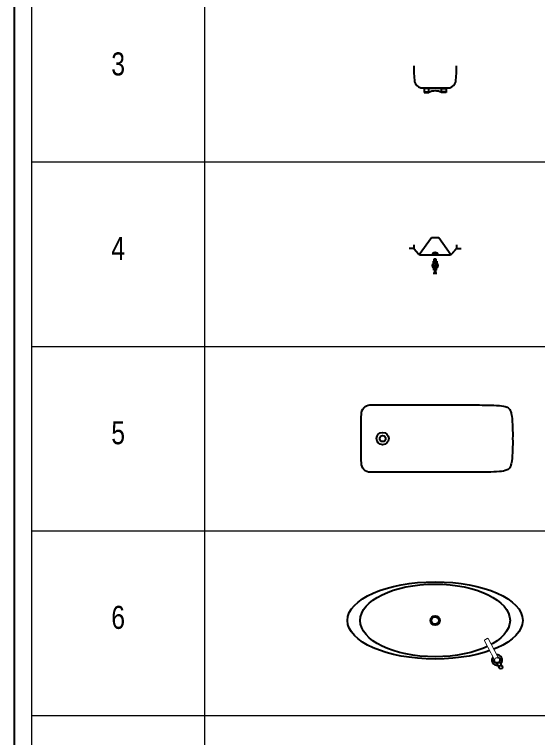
# Model space of a CAD drawing. Header units: millimetres. Extents: x 21129 to 2803301, y -510327 to 166837.
# Drawn here: x 358625 to 363164, y -186984 to -180713 of the extents above; entities that cross this region are included whole.
import ezdxf
from ezdxf.enums import TextEntityAlignment as Align

# ---------------------------------------------------------------- set-up
doc = ezdxf.new("R2010")
doc.units = ezdxf.units.MM
doc.set_wipeout_variables(frame=1)
doc.layers.add('....03_TNT_A_THIN', color=251, linetype='Continuous', lineweight=13, transparency=0.5)
doc.layers.add('...8_TNT_LINE_FUNITURE', color=27, linetype='Continuous', lineweight=0, transparency=0.5)
doc.layers.add('....10_TNT_A_COTE', color=14, linetype='Continuous')
doc.layers.add('....20_TNT_N_TEXT', color=9, linetype='Continuous')
doc.layers.add('....12_TNT_F_FURNITURE', color=27, linetype='Continuous', transparency=0.5)

# ---------------------------------------------------------------- blocks, each defined once
blk = doc.blocks.new('*U270')
at = {"color": 27}
blk.add_wipeout([(-170.6, 0), (52, 0), (163.4, 0), (166.8, 0), (168.6, 0), (169, 0), (169.2, 0.1), (169.4, 0.9), (169.9, 4.2), (170.5, 7.5), (171, 10.8), (171.6, 14.1), (172.1, 17.3), (172.6, 20.6), (173.1, 23.9), (173.6, 27.2), (174.1, 30.5), (174.6, 33.8), (175.1, 37.1), (175.6, 40.4), (176, 43.7), (176.5, 47), (176.9, 50.3), (177.4, 53.6), (177.8, 56.9), (178.2, 60.2), (178.6, 63.5), (179, 66.8), (179.4, 70.1), (179.8, 73.5), (180.2, 76.8), (180.6, 80.1), (180.9, 83.4), (181.3, 86.7), (181.6, 90), (182, 93.4), (182.3, 96.7), (182.6, 100), (182.9, 103.3), (183.2, 106.6), (183.5, 110), (183.8, 113.3), (184.1, 116.6), (184.4, 119.9), (184.6, 123.3), (184.9, 126.6), (185.1, 129.9), (185.4, 133.3), (185.6, 136.6), (185.8, 139.9), (186, 143.3), (186.2, 146.6), (186.4, 149.9), (186.6, 153.3), (186.8, 156.6), (186.9, 159.9), (187.1, 163.3), (187.2, 166.6), (187.4, 169.9), (187.5, 173.3), (187.6, 176.6), (187.8, 179.9), (187.9, 183.3), (188, 186.6), (188, 190), (188.1, 193.3), (188.2, 196.6), (188.3, 200), (188.3, 203.3), (188.4, 206.7), (188.4, 210), (188.4, 213.3), (188.5, 216.7), (188.5, 220), (188.5, 223.3), (188.5, 226.7), (188.5, 230), (188.4, 233.4), (188.4, 236.7), (188.4, 240), (188.3, 243.4), (188.3, 246.7), (188.2, 250), (188.1, 253.4), (188, 256.7), (188, 260), (187.9, 263.4), (187.8, 266.7), (187.6, 270), (187.5, 273.4), (187.4, 276.7), (187.2, 280), (187.1, 283.4), (186.9, 286.7), (186.8, 290), (186.6, 293.3), (186.4, 296.7), (186.2, 300), (186, 303.3), (185.8, 306.6), (185.6, 310), (185.4, 313.3), (185.1, 316.6), (184.9, 319.9), (184.6, 323.2), (184.4, 326.6), (184.1, 329.9), (184, 331.5), (184, 331.7), (184, 331.7), (184, 331.7), (184, 331.7), (183.9, 331.8), (183.7, 333.3), (183.4, 334.8), (183.1, 336.3), (182.9, 337.7), (182.6, 339.2), (182.4, 340.7), (182.2, 341.4), (182.1, 342.2), (182, 342.9), (181.9, 343.6), (181.8, 344.3), (181.6, 345), (181.5, 345.7), (181.4, 346.5), (181.3, 347.2), (181.2, 347.9), (181.1, 348.5), (181, 349.2), (180.9, 349.9), (180.8, 350.6), (180.7, 351.3), (180.6, 351.9), (180.5, 352.6), (180.4, 353.2), (180.3, 353.9), (180.2, 354.5), (180.1, 355.1), (180, 355.7), (179.9, 356.3), (179.8, 356.9), (179.7, 357.5), (179.6, 358.1), (179.5, 358.6), (179.4, 359.2), (179.3, 359.7), (179.3, 360), (179.3, 360.3), (179.2, 360.5), (179.2, 360.8), (179.1, 361), (179.1, 361.3), (179.1, 361.5), (179, 361.8), (179, 362), (179, 362.3), (178.9, 362.5), (178.9, 362.7), (178.8, 363), (178.8, 363.2), (178.7, 363.7), (178.7, 364.1), (178.6, 364.5), (178.5, 364.9), (178.5, 365.4), (178.4, 365.8), (178.3, 366.1), (178.3, 366.5), (178.2, 366.9), (178.1, 367.3), (178.1, 367.6), (178, 368), (178, 368.3), (177.9, 368.6), (177.8, 369), (177.8, 369.3), (177.7, 369.6), (177.7, 369.9), (177.6, 370.2), (177.6, 370.5), (177.5, 370.8), (177.5, 371.1), (177.4, 371.3), (177.3, 371.6), (177.3, 371.9), (177.2, 372.2), (177.2, 372.4), (177.1, 372.7), (177, 373.2), (176.9, 373.7), (176.8, 374.2), (176.7, 374.7), (176.5, 375.7), (176.4, 376.2), (176.3, 376.8), (176.2, 377.3), (176.1, 377.8), (176, 378.3), (175.9, 378.9), (175.8, 379.4), (175.7, 380), (175.5, 380.5), (175.4, 381.1), (175.3, 381.7), (175.2, 382.3), (175.1, 382.8), (174.9, 383.4), (174.8, 384), (174.7, 384.6), (174.6, 385.2), (174.4, 385.8), (174.3, 386.4), (174.2, 387.1), (174, 387.7), (173.9, 388.3), (173.8, 388.9), (173.6, 389.6), (173.5, 390.2), (173.4, 390.8), (173.2, 391.5), (173.1, 392.1), (173, 392.8), (172.8, 393.4), (172.7, 394.1), (172.5, 394.7), (172.2, 396.1), (172, 397.4), (171.7, 398.7), (171.4, 400.1), (171.1, 401.4), (170.8, 402.8), (170.4, 404.2), (170.1, 405.5), (169.8, 406.9), (169.2, 409.6), (168.9, 411), (168.5, 412.3), (168.2, 413.7), (167.9, 415), (167.6, 416.4), (167.2, 417.7), (166.9, 419.1), (166.6, 420.4), (166.2, 421.7), (165.9, 423), (165.6, 424.3), (165.2, 425.5), (164.9, 426.8), (164.6, 428.1), (164.2, 429.3), (163.9, 430.6), (163.5, 431.8), (163.2, 433.1), (162.8, 434.3), (162.5, 435.6), (162.1, 436.8), (161.7, 438.1), (161.4, 439.3), (161, 440.5), (160.6, 441.8), (160.2, 443), (159.8, 444.3), (159.4, 445.5), (159, 446.8), (158.6, 448), (158.2, 449.2), (157.8, 450.5), (157.4, 451.7), (156.9, 453), (156.5, 454.2), (156.1, 455.4), (155.6, 456.7), (155.2, 457.9), (154.7, 459.2), (154.3, 460.4), (153.8, 461.6), (153.3, 462.9), (152.9, 464.1), (152.4, 465.3), (151.9, 466.5), (151.4, 467.8), (150.9, 469), (150.4, 470.2), (149.9, 471.4), (149.4, 472.6), (148.9, 473.8), (148.4, 475), (147.8, 476.2), (147.3, 477.4), (146.8, 478.6), (146.2, 479.8), (145.7, 481), (145.1, 482.2), (144.5, 483.4), (144, 484.5), (143.4, 485.7), (142.8, 486.9), (142.2, 488.1), (141.6, 489.2), (141, 490.4), (140.4, 491.5), (139.8, 492.7), (139.2, 493.9), (138.5, 495), (137.9, 496.2), (137.3, 497.3), (136.6, 498.4), (136, 499.6), (135.3, 500.7), (134.7, 501.8), (134, 503), (133.3, 504.1), (132.6, 505.2), (131.9, 506.3), (131.3, 507.4), (130.6, 508.6), (129.9, 509.7), (129.1, 510.8), (128.4, 511.9), (127.7, 513), (127, 514.1), (126.2, 515.1), (125.5, 516.2), (124.8, 517.3), (124, 518.4), (123.3, 519.5), (122.5, 520.5), (121.7, 521.6), (121, 522.6), (120.2, 523.7), (119.4, 524.8), (118.6, 525.8), (117.8, 526.8), (117, 527.9), (116.2, 528.9), (115.4, 529.9), (114.6, 531), (113.8, 532), (112.9, 533), (112.1, 534), (111.3, 535), (110.4, 536), (109.6, 537), (108.7, 538), (107.9, 539), (107, 540), (106.1, 541), (105.2, 542), (104.4, 542.9), (103.5, 543.9), (102.6, 544.9), (101.7, 545.8), (100.8, 546.8), (99.9, 547.7), (99, 548.7), (98.1, 549.6), (97.2, 550.5), (96.2, 551.5), (95.3, 552.4), (94.4, 553.3), (93.4, 554.2), (92.5, 555.2), (91.5, 556.1), (90.6, 557), (89.6, 557.9), (88.7, 558.8), (87.7, 559.6), (86.8, 560.5), (85.8, 561.4), (84.8, 562.3), (83.8, 563.1), (82.8, 564), (81.8, 564.8), (81.3, 565.2), (80.8, 565.7), (80.3, 566.1), (79.8, 566.5), (79.3, 566.9), (78.7, 567.3), (78.2, 567.7), (77.7, 568.1), (77.2, 568.5), (76.7, 568.9), (76.1, 569.3), (75.6, 569.7), (75.1, 570.1), (74.6, 570.5), (74, 570.9), (73.5, 571.3), (73, 571.6), (72.4, 572), (71.9, 572.4), (71.4, 572.8), (70.8, 573.1), (70.3, 573.5), (69.7, 573.9), (69.2, 574.2), (68.6, 574.6), (68.1, 574.9), (67.5, 575.3), (67, 575.6), (66.4, 576), (65.9, 576.3), (65.3, 576.7), (64.7, 577), (64.2, 577.3), (63.6, 577.7), (63, 578), (62.5, 578.3), (61.9, 578.6), (61.3, 579), (60.8, 579.3), (60.2, 579.6), (59.6, 579.9), (59, 580.2), (58.4, 580.5), (57.9, 580.8), (57.3, 581.1), (56.7, 581.4), (56.1, 581.7), (55.5, 582), (54.9, 582.3), (54.3, 582.6), (53.7, 582.8), (53.1, 583.1), (52.5, 583.4), (51.9, 583.7), (51.3, 583.9), (50.7, 584.2), (50.1, 584.5), (49.5, 584.7), (48.9, 585), (48.3, 585.2), (47.7, 585.5), (47.1, 585.7), (46.5, 586), (45.9, 586.2), (45.3, 586.4), (44.7, 586.7), (44.1, 586.9), (43.4, 587.1), (42.8, 587.4), (42.2, 587.6), (41.6, 587.8), (41, 588), (40.4, 588.2), (39.7, 588.4), (39.1, 588.6), (38.5, 588.8), (37.9, 589), (37.2, 589.2), (36.6, 589.4), (36, 589.6), (35.3, 589.8), (34.7, 590), (34.1, 590.2), (33.5, 590.4), (32.8, 590.5), (32.2, 590.7), (31.6, 590.9), (30.9, 591), (30.3, 591.2), (29.6, 591.3), (29, 591.5), (28.4, 591.6), (27.7, 591.8), (27.1, 591.9), (26.4, 592.1), (25.8, 592.2), (25.2, 592.4), (24.5, 592.5), (23.9, 592.6), (23.2, 592.7), (22.6, 592.9), (21.9, 593), (21.3, 593.1), (20.7, 593.2), (20, 593.3), (19.4, 593.4), (18.7, 593.5), (18.1, 593.6), (17.4, 593.7), (16.8, 593.8), (16.1, 593.9), (15.5, 594), (14.8, 594.1), (14.2, 594.1), (13.5, 594.2), (12.9, 594.3), (12.2, 594.3), (11.6, 594.4), (10.9, 594.5), (10.2, 594.5), (9.6, 594.6), (8.9, 594.6), (8.3, 594.7), (7.6, 594.7), (7, 594.8), (6.3, 594.8), (5.7, 594.8), (5, 594.9), (4.4, 594.9), (3.7, 594.9), (3.1, 594.9), (2.4, 595), (1.1, 595), (-0.2, 595), (-0.5, 595), (-0.7, 595), (-0.9, 595), (-1.5, 595), (-2.8, 595), (-4.2, 594.9), (-4.8, 594.9), (-5.5, 594.9), (-6.1, 594.9), (-6.8, 594.9), (-7.4, 594.8), (-8.1, 594.8), (-8.7, 594.8), (-9.4, 594.7), (-10, 594.7), (-10.7, 594.6), (-11.3, 594.6), (-12, 594.5), (-12.7, 594.4), (-13.3, 594.4), (-14, 594.3), (-14.6, 594.2), (-15.3, 594.2), (-15.9, 594.1), (-16.6, 594), (-17.2, 593.9), (-17.9, 593.8), (-18.5, 593.8), (-19.2, 593.7), (-19.8, 593.6), (-20.5, 593.5), (-21.1, 593.4), (-21.8, 593.3), (-22.4, 593.1), (-23, 593), (-23.7, 592.9), (-24.3, 592.8), (-25, 592.7), (-25.6, 592.5), (-26.3, 592.4), (-26.9, 592.3), (-27.6, 592.2), (-28.2, 592), (-28.8, 591.9), (-29.5, 591.7), (-30.1, 591.6), (-30.8, 591.4), (-31.4, 591.3), (-32, 591.1), (-32.7, 590.9), (-33.3, 590.8), (-33.9, 590.6), (-34.6, 590.4), (-35.2, 590.3), (-35.8, 590.1), (-36.5, 589.9), (-37.1, 589.7), (-37.7, 589.5), (-38.3, 589.3), (-39, 589.2), (-39.6, 589), (-40.2, 588.8), (-40.8, 588.5), (-41.5, 588.3), (-42.1, 588.1), (-42.7, 587.9), (-43.3, 587.7), (-43.9, 587.5), (-44.6, 587.3), (-45.2, 587), (-45.8, 586.8), (-46.4, 586.6), (-47, 586.3), (-47.6, 586.1), (-48.2, 585.8), (-48.9, 585.6), (-49.5, 585.4), (-50.1, 585.1), (-50.7, 584.8), (-51.3, 584.6), (-51.9, 584.3), (-52.5, 584.1), (-53.1, 583.8), (-53.7, 583.5), (-54.3, 583.3), (-54.9, 583), (-55.5, 582.7), (-56.1, 582.4), (-56.6, 582.1), (-57.2, 581.8), (-57.8, 581.6), (-58.4, 581.3), (-59, 581), (-59.6, 580.7), (-60.2, 580.4), (-60.7, 580.1), (-61.3, 579.8), (-61.9, 579.4), (-62.5, 579.1), (-63, 578.8), (-63.6, 578.5), (-64.2, 578.2), (-64.8, 577.8), (-65.3, 577.5), (-65.9, 577.2), (-66.4, 576.8), (-67, 576.5), (-67.6, 576.2), (-68.1, 575.8), (-68.7, 575.5), (-69.2, 575.1), (-69.8, 574.8), (-70.3, 574.4), (-70.9, 574), (-71.4, 573.7), (-72, 573.3), (-72.5, 573), (-73.1, 572.6), (-73.6, 572.2), (-74.1, 571.8), (-74.7, 571.5), (-75.2, 571.1), (-75.7, 570.7), (-76.3, 570.3), (-76.8, 569.9), (-77.3, 569.5), (-77.8, 569.1), (-78.4, 568.7), (-78.9, 568.3), (-79.4, 567.9), (-79.9, 567.5), (-80.4, 567.1), (-80.9, 566.7), (-81.5, 566.3), (-82, 565.9), (-82.5, 565.5), (-83.5, 564.6), (-84.5, 563.8), (-85.5, 562.9), (-86.5, 562.1), (-87.5, 561.2), (-88.4, 560.3), (-89.4, 559.4), (-90.4, 558.6), (-91.3, 557.7), (-92.3, 556.8), (-93.2, 555.9), (-94.2, 554.9), (-95.1, 554), (-96, 553.1), (-97, 552.2), (-97.9, 551.3), (-98.8, 550.3), (-99.7, 549.4), (-100.6, 548.4), (-101.6, 547.5), (-102.5, 546.6), (-103.4, 545.6), (-104.2, 544.6), (-105.1, 543.7), (-106, 542.7), (-106.9, 541.7), (-107.8, 540.8), (-108.6, 539.8), (-109.5, 538.8), (-110.4, 537.8), (-111.2, 536.8), (-112.1, 535.8), (-112.9, 534.8), (-113.7, 533.8), (-114.6, 532.8), (-115.4, 531.8), (-116.2, 530.7), (-117, 529.7), (-117.8, 528.7), (-118.6, 527.6), (-119.4, 526.6), (-120.2, 525.5), (-121, 524.5), (-121.8, 523.4), (-122.6, 522.4), (-123.4, 521.3), (-124.1, 520.3), (-124.9, 519.2), (-125.6, 518.1), (-126.4, 517), (-127.1, 516), (-127.9, 514.9), (-128.6, 513.8), (-129.3, 512.7), (-130, 511.6), (-130.8, 510.5), (-131.5, 509.4), (-132.2, 508.3), (-132.9, 507.2), (-133.6, 506.1), (-134.2, 505), (-134.9, 503.8), (-135.6, 502.7), (-136.3, 501.6), (-136.9, 500.4), (-137.6, 499.3), (-138.2, 498.2), (-138.9, 497), (-139.5, 495.9), (-140.1, 494.7), (-140.8, 493.6), (-141.4, 492.4), (-142, 491.3), (-142.6, 490.1), (-143.2, 488.9), (-143.8, 487.8), (-144.4, 486.6), (-145, 485.4), (-145.5, 484.3), (-146.1, 483.1), (-146.7, 481.9), (-147.2, 480.7), (-147.8, 479.5), (-148.3, 478.3), (-148.9, 477.1), (-149.4, 475.9), (-149.9, 474.7), (-150.5, 473.5), (-151, 472.3), (-151.5, 471.1), (-152, 469.9), (-152.5, 468.7), (-153, 467.5), (-153.5, 466.2), (-154, 465), (-154.4, 463.8), (-154.9, 462.6), (-155.4, 461.3), (-155.8, 460.1), (-156.3, 458.9), (-156.7, 457.6), (-157.2, 456.4), (-157.6, 455.2), (-158.1, 453.9), (-158.5, 452.7), (-158.9, 451.4), (-159.3, 450.2), (-159.7, 448.9), (-160.2, 447.7), (-160.6, 446.5), (-161, 445.2), (-161.4, 444), (-161.7, 442.7), (-162.1, 441.5), (-162.5, 440.2), (-162.9, 439), (-163.3, 437.8), (-163.6, 436.5), (-164, 435.3), (-164.4, 434), (-164.7, 432.8), (-165.1, 431.5), (-165.4, 430.3), (-165.7, 429), (-166.1, 427.8), (-166.4, 426.5), (-166.8, 425.2), (-167.1, 424), (-167.4, 422.7), (-167.8, 421.4), (-168.1, 420.1), (-168.4, 418.7), (-168.8, 417.4), (-169.1, 416.1), (-169.4, 414.7), (-169.7, 413.4), (-170.1, 412), (-170.4, 410.7), (-171, 407.9), (-171.6, 405.2), (-172, 403.8), (-172.3, 402.5), (-172.6, 401.1), (-172.9, 399.8), (-173.2, 398.4), (-173.5, 397.1), (-173.8, 395.7), (-174, 394.4), (-174.2, 393.8), (-174.3, 393.1), (-174.5, 392.5), (-174.6, 391.8), (-174.7, 391.2), (-174.9, 390.5), (-175, 389.9), (-175.2, 389.3), (-175.3, 388.6), (-175.4, 388), (-175.5, 387.4), (-175.7, 386.8), (-175.8, 386.1), (-175.9, 385.5), (-176.1, 384.9), (-176.2, 384.3), (-176.3, 383.7), (-176.4, 383.1), (-176.6, 382.6), (-176.7, 382), (-176.8, 381.4), (-176.9, 380.8), (-177, 380.3), (-177.1, 379.7), (-177.3, 379.2), (-177.4, 378.6), (-177.5, 378.1), (-177.6, 377.6), (-177.7, 377), (-177.8, 376.5), (-177.9, 376), (-178, 375.5), (-178.2, 374.5), (-178.3, 374), (-178.4, 373.5), (-178.5, 373), (-178.6, 372.4), (-178.7, 372.2), (-178.7, 371.9), (-178.8, 371.6), (-178.8, 371.4), (-178.9, 371.1), (-178.9, 370.8), (-179, 370.5), (-179.1, 370.2), (-179.1, 369.9), (-179.2, 369.6), (-179.2, 369.3), (-179.3, 369), (-179.3, 368.6), (-179.4, 368.3), (-179.5, 368), (-179.5, 367.6), (-179.6, 367.3), (-179.6, 366.9), (-179.7, 366.5), (-179.8, 366.2), (-179.8, 365.8), (-179.9, 365.4), (-180, 365), (-180, 364.5), (-180.1, 364.1), (-180.2, 363.7), (-180.2, 363.2), (-180.3, 363), (-180.3, 362.8), (-180.4, 362.5), (-180.4, 362.3), (-180.4, 362.1), (-180.5, 361.8), (-180.5, 361.6), (-180.5, 361.3), (-180.6, 361.1), (-180.6, 360.8), (-180.7, 360.6), (-180.7, 360.3), (-180.7, 360), (-180.8, 359.8), (-180.9, 359.2), (-181, 358.7), (-181, 358.1), (-181.1, 357.5), (-181.2, 356.9), (-181.3, 356.4), (-181.4, 355.8), (-181.5, 355.1), (-181.6, 354.5), (-181.7, 353.9), (-181.8, 353.3), (-181.9, 352.6), (-182, 352), (-182.1, 351.3), (-182.2, 350.7), (-182.3, 350), (-182.4, 349.3), (-182.5, 348.6), (-182.6, 348), (-182.7, 347.3), (-182.8, 346.6), (-183, 345.9), (-183.1, 345.2), (-183.2, 344.5), (-183.4, 343.1), (-183.7, 341.7), (-183.9, 340.2), (-184.2, 338.8), (-184.4, 337.4), (-184.7, 335.9), (-185, 334.5), (-185.2, 333.1), (-185.4, 332.4), (-185.4, 332.3), (-185.4, 332.3), (-185.4, 332.3), (-185.4, 332.3), (-185.4, 332.3), (-185.4, 331.9), (-185.6, 330.2), (-185.8, 326.9), (-186.1, 323.6), (-186.3, 320.3), (-186.6, 317), (-186.8, 313.7), (-187.1, 310.4), (-187.3, 307.1), (-187.5, 303.8), (-187.7, 300.5), (-187.9, 297.2), (-188.1, 293.9), (-188.2, 290.6), (-188.4, 287.3), (-188.6, 284), (-188.7, 280.7), (-188.9, 277.4), (-189, 274.1), (-189.1, 270.7), (-189.2, 267.4), (-189.3, 264.1), (-189.4, 260.8), (-189.5, 257.5), (-189.6, 254.2), (-189.7, 250.9), (-189.8, 247.5), (-189.8, 244.2), (-189.9, 240.9), (-189.9, 237.6), (-190, 234.3), (-190, 231), (-190, 227.7), (-190, 224.3), (-190, 221), (-190, 217.7), (-190, 214.4), (-189.9, 211.1), (-189.9, 207.7), (-189.9, 204.4), (-189.8, 201.1), (-189.8, 197.8), (-189.7, 194.5), (-189.6, 191.2), (-189.5, 187.8), (-189.4, 184.5), (-189.3, 181.2), (-189.2, 177.9), (-189.1, 174.6), (-189, 171.3), (-188.8, 167.9), (-188.7, 164.6), (-188.5, 161.3), (-188.4, 158), (-188.2, 154.7), (-188, 151.4), (-187.8, 148), (-187.6, 144.7), (-187.4, 141.4), (-187.2, 138.1), (-187, 134.8), (-186.8, 131.5), (-186.5, 128.2), (-186.3, 124.9), (-186, 121.6), (-185.8, 118.3), (-185.5, 114.9), (-185.2, 111.6), (-184.9, 108.3), (-184.6, 105), (-184.3, 101.7), (-184, 98.4), (-183.7, 95.1), (-183.4, 91.8), (-183, 88.5), (-182.7, 85.2), (-182.3, 81.9), (-182, 78.6), (-181.6, 75.3), (-181.2, 72.1), (-180.8, 68.8), (-180.4, 65.5), (-180, 62.2), (-179.6, 58.9), (-179.2, 55.6), (-178.7, 52.3), (-178.3, 49), (-177.9, 45.8), (-177.4, 42.5), (-176.9, 39.2), (-176.5, 35.9), (-176, 32.7), (-175.5, 29.4), (-175, 26.1), (-174.5, 22.8), (-174, 19.6), (-173.5, 16.3), (-172.9, 13), (-172.4, 9.8), (-171.8, 6.5), (-171.3, 3.3), (-170.7, 0)], dxfattribs=at)
at = {"color": 27, "ltscale": 2}
for p, q in [((-95, 140), (-95, 100)), ((95, 140), (95, 100)), ((-95, 100), (-55, 100)), ((95, 100), (55, 100))]:
    blk.add_line(p, q, dxfattribs=at)
at = {"color": 27}
blk.add_line((95, 135), (-95, 135), dxfattribs=at)
at = {"color": 27, "linetype": 'Continuous'}
blk.add_lwpolyline([(-185, 330, 0.033941), (-178.6, 192.7, 0.266116), (-125.9, 140), (125.9, 140, 0.266116), (178.6, 192.7, 0.033805), (184.7, 331.7)], format="xyb", dxfattribs=at)
for points in [[(-55, 105), (-55, 135), (-95, 135), (-95, 105)], [(55, 105), (55, 135), (95, 135), (95, 105)]]:
    blk.add_lwpolyline(points, close=True, dxfattribs=at)
at = {"color": 27, "ltscale": 2}
blk.add_arc((0, -12.2), 125, 63.89612, 116.10388, dxfattribs=at)
blk = doc.blocks.new('*U282')
at = {"color": 27}
blk.add_wipeout([(-225, 244.7), (-225, 245.6), (-224.9, 246.5), (-224.7, 247.4), (-224.4, 248.3), (-224, 249.1), (-223.5, 249.9), (-223, 250.7), (-222.4, 251.4), (-221.8, 252), (-221.1, 252.6), (-220.3, 253.2), (-219.5, 253.6), (-218.7, 254), (-217.8, 254.3), (-216.9, 254.5), (-216, 254.6), (-215, 254.7), (-185.2, 254.9), (-179.7, 251.3), (-178.9, 250.8), (-178.1, 250.5), (-177.3, 250.2), (-176.5, 250), (-175.6, 249.9), (-174.8, 249.8), (-173.9, 249.8), (-173.1, 249.9), (-172.2, 250), (-171.4, 250.3), (-170.6, 250.6), (-169.8, 250.9), (-169.1, 251.4), (-168.4, 251.9), (-40.4, 350), (40.9, 350), (167.9, 251.9), (168.6, 251.5), (169.4, 251), (170.2, 250.6), (171, 250.3), (171.8, 250.1), (172.6, 250), (173.5, 249.9), (174.4, 249.9), (175.2, 249.9), (176.1, 250.1), (176.9, 250.3), (177.7, 250.6), (178.5, 250.9), (179.3, 251.3), (184.8, 255), (215, 254.7), (215.9, 254.7), (216.8, 254.6), (217.7, 254.3), (218.6, 254.1), (219.4, 253.7), (220.2, 253.2), (221, 252.7), (221.7, 252.1), (222.3, 251.5), (222.9, 250.8), (223.5, 250), (223.9, 249.2), (224.3, 248.3), (224.6, 247.5), (224.8, 246.6), (224.9, 245.7), (225, 244.7), (225, 0), (-225, 0)], dxfattribs=at)
for p, q in [((-137, 170.4), (-32.3, 320)), ((-32.3, 320), (32.3, 320)), ((32.3, 320), (136.9, 170.6)), ((-185.2, 254.9), (-185.2, 224.7)), ((184.8, 255), (184.8, 224.7)), ((-185.2, 224.7), (-225.4, 224.7)), ((-185.2, 224.7), (-145.4, 177.3)), ((184.8, 224.7), (225, 224.7)), ((122, 166.7), (-122.5, 166.6)), ((10, 130), (-10, 130)), ((-10, 130), (-10, 115)), ((10, 115), (10, 130)), ((-15, 115), (15, 115)), ((-15, 96.6), (-15, 115)), ((15, 115), (15, 97.6)), ((-10, 35), (-10, 54.5)), ((10, 35), (-10, 35)), ((10, 15), (-10, 15)), ((-10, 15), (-10, 0)), ((-5, 35), (-5, 15)), ((5, 15), (5, 35)), ((10, 53.9), (10, 35)), ((10, 0), (10, 15))]:
    blk.add_line(p, q, dxfattribs=at)
at = {"color": 27, "extrusion": (0, 0, -1)}
for centre, major_axis, start_param, end_param in [((0.2, 166.6), (-13.1, 22.5), -1.042007, 2.096085), ((-122.5, 196.6), (21.2, 21.2), 2.35602, 3.228324), ((0.2, 166.6), (2.1, 13.7), 4.566228, 7.701236), ((122, 196.7), (-21.2, 21.2), 3.054512, 3.926816)]:
    blk.add_ellipse(centre, major_axis=major_axis, ratio=1, start_param=start_param, end_param=end_param, dxfattribs=at)
for major_axis in [(0.2, 25), (-7.07, 7.07)]:
    blk.add_ellipse((0.7, 77.1), major_axis=major_axis, ratio=1, dxfattribs=at)
at = {"color": 27}
blk.add_rational_spline([(185, 225), (164.9, 201.1), (145, 177.4), (136, 166.7), (122, 166.7), (-0.2, 166.6), (-122.5, 166.6), (-136.4, 166.6), (-145.4, 177.3), (-165.3, 201), (-185, 225)], [1, 1, 1, 0.906383921477, 1, 1, 1, 0.906383921482, 1, 1, 1], degree=2, knots=[0, 0, 0, 1, 1, 1.872304, 1.872304, 2.872304, 2.872304, 3.744609, 3.744609, 4.744609, 4.744609, 4.744609], dxfattribs=at)
blk = doc.blocks.new('*U283')
at = {"color": 27}
blk.add_wipeout([(1499.3, 700), (0, 700), (0, 0), (1500, 0)], dxfattribs=at)
blk.add_lwpolyline([(1410, 130, -0.041459), (1401.8, 104.9, -0.212471), (1375.1, 78, -0.084688), (1309.2, 63.7, -0.012402), (1209.3, 59.2, -0.005238), (1109.4, 58.2), (188.1, 58.2, -0.428821), (110.7, 137.2, -0.00981), (109.1, 243.6), (109.1, 456.4, -0.011453), (110.7, 562.8, -0.414765), (184.5, 641.8), (1109.4, 641.8, -0.005238), (1209.3, 640.8, -0.012402), (1309.2, 636.3, -0.084688), (1375.1, 622, -0.212471), (1401.8, 595.1, -0.041459), (1411.4, 568, -0.021371), (1415.4, 544.8, -0.034197), (1422.6, 350, -0.034197), (1415.4, 155.2, -0.021371)], format="xyb", close=True, dxfattribs=at)
for radius in [53.1, 25.7]:
    blk.add_circle((295, 350), radius, dxfattribs=at)
blk = doc.blocks.new('*U274')
blk.add_wipeout([(-800, 374.6), (-784.2, 448.6), (-743.6, 512.9), (-688.6, 565.5), (-625.6, 608.3), (-557.9, 643.4), (-487.2, 672), (-414.6, 695.3), (-340.7, 713.9), (-265.8, 728.3), (-190.2, 738.8), (-114.3, 745.7), (-38.1, 749.1), (38.1, 749.1), (114.3, 745.7), (190.2, 738.8), (265.8, 728.3), (340.7, 713.9), (414.6, 695.3), (487.2, 672), (557.9, 643.4), (625.6, 608.3), (688.6, 565.5), (743.6, 512.9), (784.2, 448.6), (800, 374.6), (784.2, 300.5), (743.6, 236.3), (688.6, 183.7), (625.6, 140.8), (557.9, 105.8), (487.2, 77.1), (414.6, 53.9), (340.7, 35.3), (265.8, 20.9), (190.2, 10.3), (114.3, 3.4), (38.1, 0), (-38.1, 0), (-114.3, 3.4), (-190.2, 10.3), (-265.8, 20.9), (-340.7, 35.3), (-414.6, 53.9), (-487.2, 77.1), (-557.9, 105.8), (-625.6, 140.8), (-688.6, 183.7), (-743.6, 236.3), (-784.2, 300.5)]).dxf.layer = '...8_TNT_LINE_FUNITURE'
at = {"color": 27}
for points in [[(541.5, 55.6), (458, 215), (431.4, 201.1), (514.9, 41.7)], [(533.5, 6.2), (556.7, -38.1)], [(583.2, -24.2), (560.1, 20.1)]]:
    blk.add_lwpolyline(points, dxfattribs=at)
for centre, radius in [((0, 374.6), 40), ((0, 374.6), 32), ((537.5, 30.9), 25), ((570, -31.1), 15)]:
    blk.add_circle(centre, radius, dxfattribs=at)
for start, end in [(317.11138, 98.16894), (137.11138, 278.16894)]:
    blk.add_arc((537.5, 30.9), 45, start, end, dxfattribs=at)
for major_axis, ratio in [((760, 0), 0.440789), ((650, 0), 0.484615)]:
    blk.add_ellipse((0, 374.6), major_axis=major_axis, ratio=ratio, dxfattribs=at)
blk.add_wipeout([(541.5, 55.6), (458, 215), (431.4, 201.1), (514.9, 41.7), (517.1, 45.3), (519.1, 47.9), (522.8, 51.1), (525.9, 53), (529.6, 54.6), (532.5, 55.4), (535.4, 55.8), (538.2, 55.9)], dxfattribs=at)

msp = doc.modelspace()

# ---------------------------------------------------------------- linework, layer by layer
at = {"layer": '....03_TNT_A_THIN'}
for p, q in [((360274.6, -177191.4), (360274.6, -210791.4)), ((358774.6, -181991.4), (376274.6, -181991.4)), ((358774.6, -183591.4), (376274.6, -183591.4)), ((358774.6, -185191.4), (376274.6, -185191.4)), ((358774.6, -186791.4), (376274.6, -186791.4))]:
    msp.add_line(p, q, dxfattribs=at)
msp.add_lwpolyline([(358774.6, -174591.4), (376274.6, -174591.4), (376274.6, -210791.4), (358774.6, -210791.4)], close=True, dxfattribs=at)
at = {"layer": '....10_TNT_A_COTE'}
msp.add_lwpolyline([(358624.6, -174441.4), (376424.6, -174441.4), (376424.6, -210941.4), (358624.6, -210941.4)], close=True, dxfattribs=at)

# ---------------------------------------------------------------- texts
at = {"layer": '....20_TNT_N_TEXT', "width": 0.8}
for s, p in [('3', (359524.6, -181141.4)), ('4', (359524.6, -182741.4)), ('5', (359524.6, -184341.4)), ('6', (359524.6, -185941.4))]:
    msp.add_text(s, height=200, dxfattribs=at).set_placement(p, align=Align.MIDDLE)

# ---------------------------------------------------------------- next in the draw order: block references
at = {"layer": '....12_TNT_F_FURNITURE'}
for name, p in [('*U270', (362275.4, -181488.9)), ('*U282', (362274.8, -182966.3)), ('*U283', (361524.6, -184741.4)), ('*U274', (362274.6, -186342.9))]:
    msp.add_blockref(name, p, dxfattribs=at)

doc.saveas('drawing.dxf')
